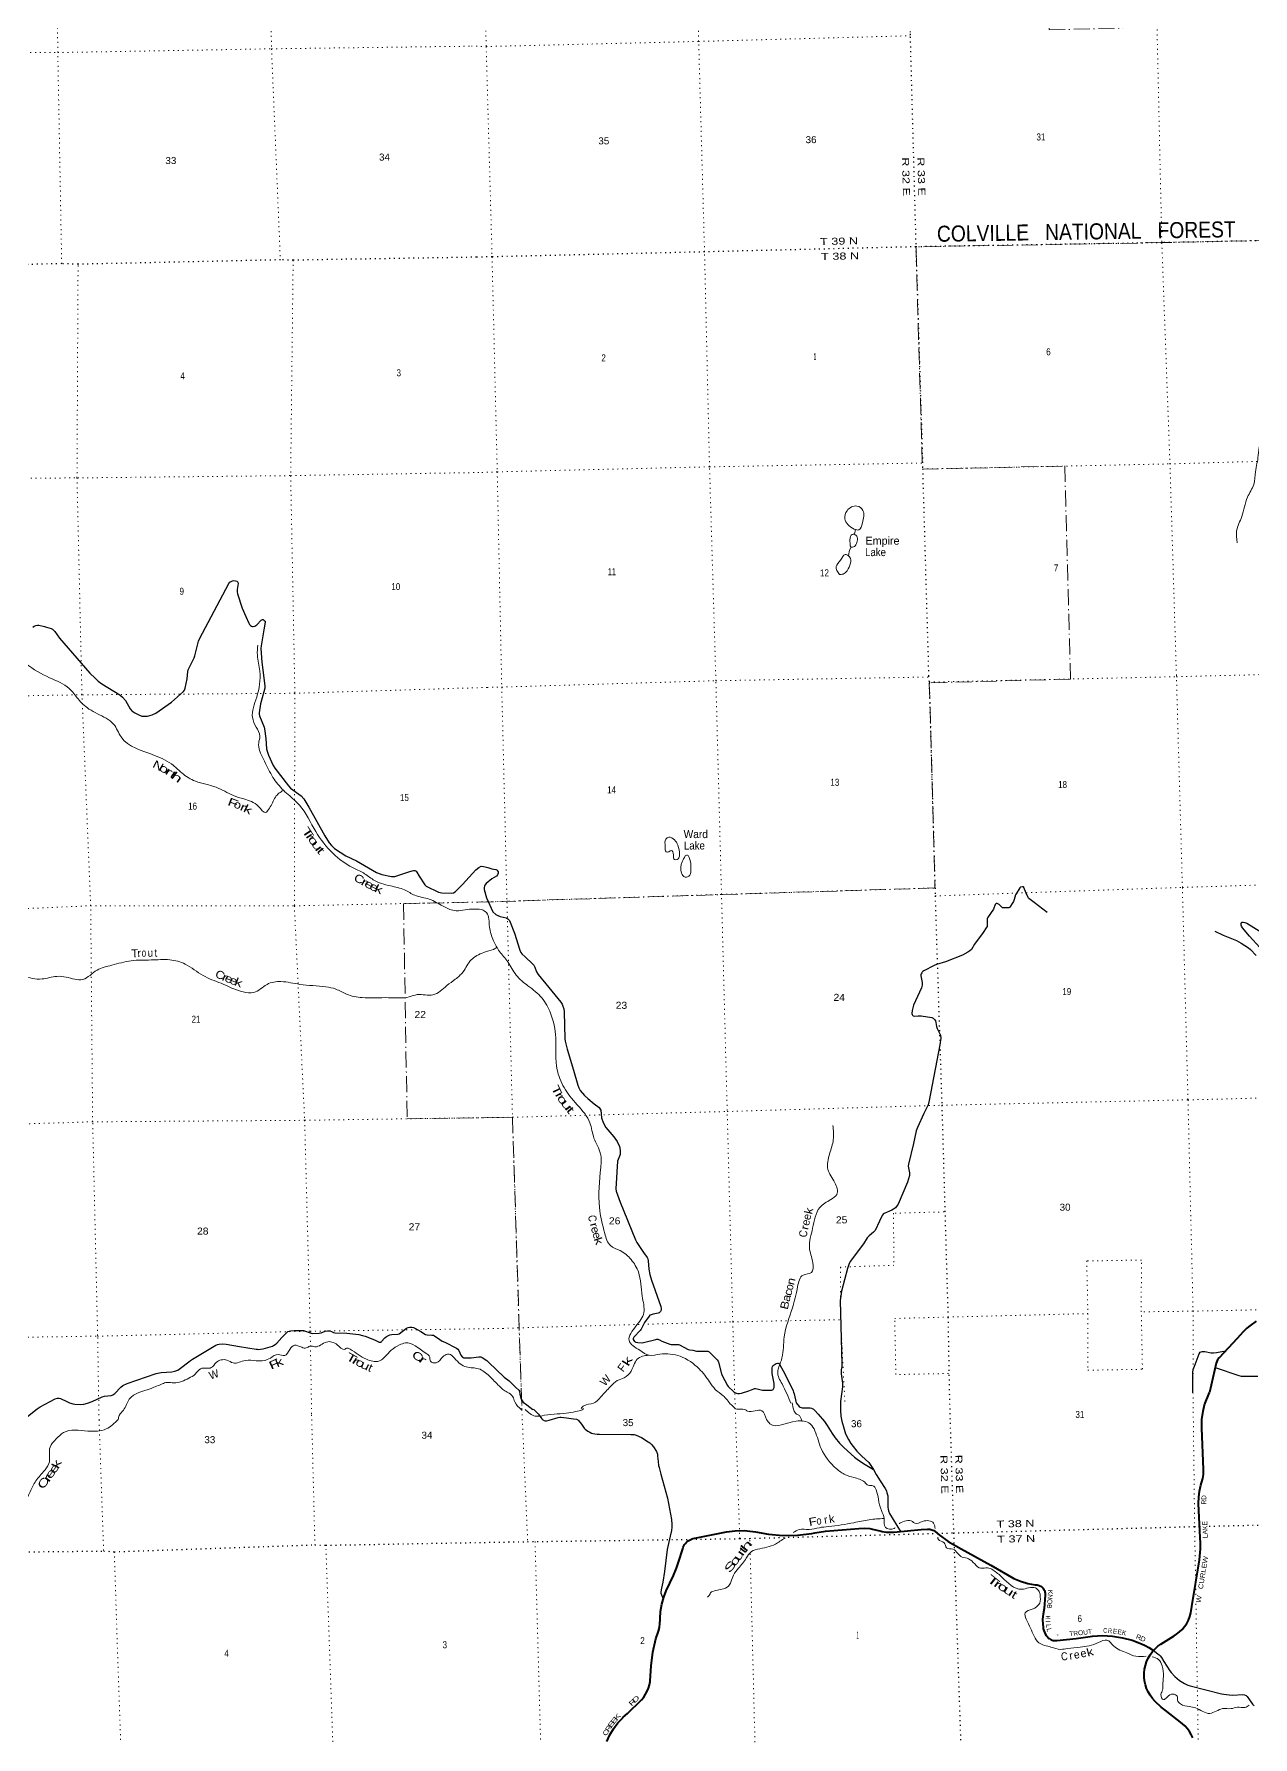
# Model space of a CAD drawing. Header units: feet. Extents: x 485078 to 733631, y 372822 to 564222.
# Drawn here: x 536218 to 566672, y 458097 to 500649 of the extents above; entities that cross this region are included whole.
import ezdxf
from ezdxf.enums import TextEntityAlignment as Align

# ---------------------------------------------------------------- set-up
doc = ezdxf.new("R2010")
doc.units = ezdxf.units.FT
doc.header["$LTSCALE"] = 80
doc.linetypes.add('DOT_DASHED', pattern=[7.7, 5, -1.2, 0.3, -1.2])
doc.linetypes.add('DOTTED', pattern=[1.5, 0.3, -1.2])
for name, color, linetype, lineweight in [('26', 7, 'Continuous', 40), ('27', 7, 'Continuous', 25), ('29', 7, 'Continuous', 25), ('39', 7, 'Continuous', 13), ('41', 7, 'Continuous', 13), ('44', 7, 'DOT_DASHED', 13), ('6', 7, 'DOTTED', 25), ('7', 7, 'DOTTED', 13)]:
    doc.layers.add(name, color=color, linetype=linetype, lineweight=lineweight)

msp = doc.modelspace()

# ---------------------------------------------------------------- linework, layer by layer
at = {"layer": '26'}
for points in [[(566752.42, 468485.63), (566592.51, 468371.83), (566516.56, 468308.5), (566426.09, 468219.4), (566278.07, 468056.46), (565825.79, 467571.4), (565789.99, 467518.12), (565753.61, 467435.37), (565585.43, 466702.63)], [(564187.19, 460255.48), (564227.4, 460300.01), (564299.79, 460365.01), (564372.98, 460418.43), (564707.41, 460625.51), (564763.02, 460661.66), (564836.82, 460719.61), (564904.16, 460784.96), (564964.3, 460856.99), (565016.58, 460934.91), (565060.43, 461017.88), (565095.37, 461104.97), (565121.01, 461195.23), (565148.83, 461353.97), (565337.59, 462521.33), (565358.81, 462799.41), (565358.71, 462930.27), (565343.87, 463236.95), (565314.97, 463929.24), (565317.81, 464085.02), (565336.91, 464239.65), (565372.07, 464391.43), (565389.14, 464446.72), (565416.64, 464551.2), (565433.08, 464657.97), (565438.27, 464760.34), (565438.45, 464777.74), (565392.29, 465815.42), (565397.86, 466028.58), (565425.68, 466239.99), (565461.64, 466398.48), (565585.43, 466702.63)], [(550527.85, 457983.57), (550604.47, 458147.21), (550697.77, 458301.94), (550806.73, 458446.08), (550930.16, 458578.04), (550941, 458588.38), (551042.75, 458681.37), (551394.58, 459025.29), (551449.9, 459091), (551498.04, 459162.12), (551538.49, 459237.89), (551570.8, 459317.48), (551594.61, 459400), (551609.66, 459484.56), (551611.5, 459500.63), (551634.31, 459872.37), (551677.56, 460214.52), (551756.35, 460550.27), (551816.67, 460736.92), (551840.97, 460831.5), (551855.24, 460928.1), (551859.34, 461025.67), (551858.65, 461053.16), (551870.22, 461235.51), (551900.8, 461415.66), (551950.03, 461591.62), (552011.26, 461747.96), (552193.81, 462134.32), (552272.85, 462311.85), (552323.22, 462461.9), (552425.43, 462800.57), (552436.93, 462835.97), (552452.07, 462869.97), (552470.68, 462902.2), (552492.55, 462932.32), (552517.46, 462959.98), (552545.12, 462984.88), (552575.23, 463006.76), (552607.46, 463025.37), (552641.46, 463040.51), (552676.86, 463052.01), (552687.21, 463054.62), (553521.35, 463221.17), (553739.11, 463248.53), (553958.54, 463252.97), (554177.23, 463234.46), (554241.56, 463224.58), (554571.64, 463167.01), (554930.42, 463134.61), (555290.62, 463139.89), (555648.3, 463182.8), (555727.55, 463197.5), (555993.29, 463236.62), (556828.58, 463309.05), (556965.87, 463312.68), (557102.78, 463301.93), (557166.95, 463291.88), (557380.75, 463237.91), (557412.39, 463229.95), (557517.24, 463214.33), (557623.15, 463209.75), (557697.84, 463213.2), (558381.35, 463281.64), (558541.05, 463285.72), (558568.49, 463287.25), (558595.94, 463285.9), (558623.1, 463281.69), (558649.67, 463274.66), (558675.36, 463264.9), (558699.88, 463252.5), (558722.98, 463237.61), (558730.51, 463231.97), (558843.18, 463135.77), (559052.26, 462987.29), (559060.35, 462982.18)], [(559060.35, 462982.18), (559385.15, 462795.81), (560122.44, 462388.08), (560694.08, 462058.27), (560868.53, 461987.05), (561049.47, 461934.45), (561234.92, 461901.06), (561281.7, 461895.76), (561304.93, 461891.68), (561327.6, 461885.19), (561349.48, 461876.37), (561370.31, 461865.31), (561389.87, 461852.13), (561407.94, 461836.98), (561424.34, 461820.03), (561438.87, 461801.45), (561451.38, 461781.46), (561461.73, 461760.27), (561469.81, 461738.11), (561475.53, 461715.23), (561478.83, 461691.87), (561479.66, 461668.3), (561478.03, 461644.78), (561476.92, 461636.84), (561456.22, 461308.26), (561429.08, 461166.17), (561418.33, 461036.16), (561421.22, 460905.75), (561427, 460847.06), (561433.89, 460801.49), (561445.5, 460756.89), (561461.72, 460713.75), (561482.35, 460672.54), (561507.18, 460633.72), (561535.93, 460597.7), (561568.29, 460564.88), (561579.95, 460554.6), (561603.85, 460539.35), (561629.22, 460526.68), (561655.78, 460516.73), (561683.23, 460509.62), (561711.28, 460505.41), (561739.61, 460504.16), (561767.91, 460505.87), (561775.71, 460506.87), (562255.42, 460557.9), (562666.01, 460616.32), (562915.89, 460629.27), (563165.76, 460616.03), (563412.87, 460576.74), (563654.52, 460511.84), (563888.07, 460422.03), (563975.93, 460380.69), (564069.31, 460331.07), (564161.61, 460271.88), (564187.19, 460255.48)], [(565170.8, 458075.33), (565132.62, 458157.17), (565086.1, 458234.58), (565031.73, 458306.7), (564970.13, 458372.74), (564901.96, 458431.98), (564477.81, 458763.61), (564377.87, 458841.75), (564225.58, 458985.5), (564160.58, 459057.89), (564103.5, 459136.68), (564054.97, 459221.01), (564015.52, 459309.94), (563985.58, 459402.51), (563965.49, 459497.71), (563955.45, 459594.48), (563955.59, 459691.77), (563965.89, 459788.52), (563986.25, 459883.66), (564016.44, 459976.15), (564056.14, 460064.97), (564104.9, 460149.16), (564162.2, 460227.79), (564187.19, 460255.48)]]:
    msp.add_lwpolyline(points, dxfattribs=at)
at = {"layer": '29'}
for p, q in [((561529.44, 478694.98), (561206.85, 478943.92)), ((550344.89, 465659.46), (551131.46, 465657.88))]:
    msp.add_line(p, q, dxfattribs=at)
for points in [[(536186.4, 485824.35), (536220.87, 485852.37), (536263.95, 485871.77), (536303.06, 485875.64), (536339.34, 485873.92), (536474.94, 485843.91), (536531.04, 485826.5), (536643.04, 485792.02), (536675.35, 485776.93), (536696.39, 485761.08), (536733.51, 485723.05), (536854.5, 485553.63), (537610.73, 484682.74), (537743.71, 484552.68), (537823.41, 484481.55), (537913.35, 484410.58), (538364.98, 484136.31), (538431.9, 484077.42), (538503.29, 483996.87), (538619.3, 483790.76), (538660.63, 483739), (538733.46, 483687.3), (538849.77, 483626.95), (538914.39, 483607.55), (538969.98, 483602.06), (539052.24, 483605.39), (539172.86, 483637.72), (539263.93, 483680.39), (539651.62, 483956.72), (539951.09, 484218.61), (539977.37, 484257.39), (539993.52, 484301.58), (540043.9, 484535.51), (540057.06, 484720.79), (540070.45, 484763.97), (540218.61, 485059.19), (540239, 485111.09), (540326.64, 485474.21), (540352.16, 485537.68), (541086.02, 486917.34), (541111.43, 486950.53), (541139.43, 486972.09), (541173.89, 486987.17), (541212.97, 486993.26), (541247.13, 486989.33), (541283.74, 486976.4), (541309.59, 486950.53), (541317.5, 486917.42), (541294.51, 486769.48), (541294.42, 486711.21), (541303.13, 486657.4), (541417.33, 486299.25), (541506.77, 486097.35)], [(541506.77, 486097.35), (541581.49, 485928.69), (541600.91, 485896.01), (541625.14, 485869.61), (541650.99, 485850.21), (541673.07, 485846.44), (541692.2, 485846.96), (541722.61, 485849.67), (541739.3, 485854.52), (541760.3, 485866.91), (541785.85, 485885.72), (541894.92, 486001.62), (541910, 486013.48), (541925.48, 486018.42), (541939.08, 486018.87), (541950.93, 486014.56), (541960.89, 486006.75), (541968.97, 485998.66), (541989.16, 485975.22), (541993.47, 485963.37), (541994.28, 485951.78), (541960.07, 485759.32), (541889.54, 485364.71), (541884.98, 485295.76), (541909.49, 484955.76), (541985.67, 484362.19), (541984.07, 484300.65), (541888.75, 483967.75), (541878.98, 483910.86), (541841.36, 483685.4), (541841.36, 483657.38), (541848.13, 483611.74), (541965.21, 483333), (541974.98, 483284.53), (542004.95, 483049.5), (542026.6, 482786.61), (542038.97, 482731.93), (542078.3, 482633.58), (542194.61, 482374.93), (542236.76, 482303.81), (542572.62, 481863.03), (542625.42, 481808.17), (542889.25, 481610.85), (542957.11, 481538.64), (543086.2, 481326.54), (543480.15, 480617.39), (543590.37, 480439.4), (543646.38, 480374.74), (543723.47, 480301.34), (544003.84, 480115.26), (544270.74, 479985.26), (544773.1, 479694.2), (544906.44, 479644.07), (545147.68, 479600.96), (545229.53, 479600.96), (545282.4, 479610.93), (545581.79, 479713.59), (545668.94, 479743.22), (545702.33, 479748.6), (545734.02, 479743.82), (545762.64, 479727.05), (545780.94, 479704.42), (545844.17, 479603.63), (545978.03, 479388.66), (546017.41, 479354.25), (546326.97, 479207.61), (546361.44, 479196.83), (546406, 479187.16), (546654.37, 479183.9), (546699.73, 479192.92), (546736.23, 479214.07), (546920.14, 479396.28), (547259.32, 479762.03), (547327.48, 479822.96), (547389.95, 479853.14), (547445.92, 479849.95), (547486.85, 479841.33), (547557.96, 479820.81), (547653.27, 479793.27)], [(547653.27, 479793.27), (547758.25, 479772.36), (547777.63, 479763.73), (547790.56, 479750.8), (547812.1, 479716.32), (547809.94, 479677.52), (547797.02, 479638.72), (547769.02, 479604.24), (547659.64, 479536.25)], [(547659.64, 479536.25), (547513.25, 479424.08), (547481.49, 479384.35), (547468.57, 479352.02), (547464.26, 479321.84), (547466.7, 479271.67), (547522.22, 479061.5), (547680, 478713.87)], [(561206.85, 478943.92), (561072.26, 479047.78), (561062.16, 479058.37), (561052.47, 479074), (561002.19, 479180.7), (560949.62, 479320.24), (560944.23, 479332.1), (560939.66, 479337.22), (560935.1, 479340.05), (560926.19, 479340.99), (560916.23, 479340.72), (560874.75, 479331.65), (560864.54, 479327.79), (560851.61, 479313.78), (560753.61, 479162.9), (560741.01, 479136.22), (560706.22, 479021.72), (560686.76, 478976.24), (560673.91, 478950.6), (560599.6, 478834.21), (560592.06, 478825.58), (560575.87, 478816.09), (560546.29, 478811.04), (560484.38, 478812.32)], [(547680, 478713.87), (547755.01, 478646.17), (547802.4, 478622.46), (547865.94, 478597.68), (548012.41, 478567.51), (548030.72, 478559.96), (548054.41, 478542.72), (548093.55, 478500.65), (548221.67, 478181.72), (548354.1, 477755.66), (548381.82, 477695.65), (548407.66, 477665.48), (548494.63, 477580.93), (548666.66, 477427.65), (548705.99, 477382.04), (548733.17, 477333.05), (548774.91, 477218.24), (548811.26, 477151.86), (549079.31, 476824.15), (549381.22, 476459.29), (549410.34, 476409.97), (549431.88, 476353.93), (549451.26, 476291.42), (549459.8, 476215.36), (549482.49, 475538.12), (549485.34, 475479.53), (549535.63, 475285.12), (549698.46, 474757), (549800.5, 474382.4), (549827.13, 474313.87), (549865.9, 474253.52), (549970.54, 474127.84), (550051.14, 474046.6), (550213.6, 473918.59), (550339.77, 473822.44), (550365.61, 473787.95), (550375.78, 473758.86), (550397.55, 473569.42), (550438.85, 473447.4), (550506.51, 473324.65), (550707.89, 473095.58), (550783.48, 472973.22), (550843.79, 472852.52), (550861.14, 472755.35), (550863.18, 472686.55), (550859.95, 472648.83), (550808.25, 472528.13), (550797.22, 472483.66), (550756.56, 471795.3), (550764.59, 471735.46), (550864.51, 471464.02), (551246.58, 470520.39), (551275.22, 470455.6), (551443.08, 470204.99), (551535.21, 470076.38), (551551.38, 470040.81), (551562.77, 469995.04), (551579.38, 469783.14), (551607.38, 469650.69), (551647.07, 469508.43), (551881.83, 468851.51), (551889.55, 468803.62), (551887.4, 468764.82), (551872.32, 468728.18), (551839.45, 468698.06), (551812.01, 468685.07), (551689.27, 468659.88), (551635.38, 468646.28), (551607.38, 468633.34), (551583.93, 468613.31), (551471.11, 468451.07), (551387.68, 468288.48), (551359.75, 468252.45), (551202.65, 468084.45), (551191.13, 468065.94), (551188.44, 468043.85), (551190.06, 468028.22), (551201.36, 468007.21), (551222.37, 467981.88), (551237.44, 467972.18), (551256, 467965.05), (551304.22, 467954.94), (551409.76, 467947.39), (551448.68, 467952.24), (551751.16, 468031.45), (551782.4, 468035.76), (551801.39, 468034.67), (551822.24, 468030.38), (551844.86, 468021.75), (551906.34, 467990.14), (552101.72, 467909.14), (552134.43, 467901.77), (552159.88, 467899.44), (552290.2, 467904.83), (552322.58, 467900.93), (552347.28, 467892.97), (552560.13, 467778.52), (552603.05, 467766.34), (552677.28, 467757.61)], [(560484.38, 478812.32), (560441.82, 478813.2), (560415.99, 478818.02), (560395.51, 478828.28), (560327.83, 478897.62), (560298.04, 478917.2), (560278.12, 478922.04), (560256.17, 478919.14), (560245.81, 478912.34), (560235.57, 478899.95), (560188.82, 478782.95), (560042.8, 478562.64), (560034.18, 478541.08), (560027.63, 478515.6), (560027.74, 478361.77), (560027.72, 478347.1), (560010.49, 478314.77), (559929.14, 478198.05), (559718.35, 477906.53), (559638.64, 477775.93), (559602.32, 477740.36), (559548.47, 477703.72), (559413.67, 477635.68), (558987.55, 477467.42), (558763.86, 477396.05), (558704.66, 477374.49), (558448.34, 477236.54), (558425.18, 477220.91), (558407.47, 477204.17), (558396.1, 477186.43), (558381.57, 477163.26), (558376.72, 477143.32), (558376.55, 477117.96), (558405.43, 476953.08), (558405.26, 476880.9), (558391.26, 476817.32), (558342.39, 476709.77), (558193.65, 476384.2), (558158.64, 476248.3), (558151.36, 476178.13), (558156.49, 476149.15), (558165.1, 476134.06), (558184.49, 476114.67), (558210.84, 476107.55), (558309.42, 476118.98), (558382.35, 476118.21), (558649.04, 476075.87), (558686.36, 476054.31), (558716.51, 476021.98), (558738.05, 475991.81), (558751.19, 475950.26), (558763.9, 475847.4), (558781.6, 475797.59), (558869.13, 475632.95), (558873.75, 475560.73), (558850.52, 475391.35), (558582.7, 474002.52), (558553.88, 473895.7), (558452.22, 473675.64), (558290.16, 473329.32), (558254.48, 473242.63), (558195.17, 472924.85), (558064.93, 472410.65), (558060.22, 472356.91), (558090.78, 472195.11), (558089.68, 472127.29), (558043.91, 471957.51), (557807.53, 471409.48), (557786.16, 471374.71), (557741.83, 471322.19), (557695.52, 471288.78), (557647.07, 471262.06), (557454.25, 471177.71), (557434.89, 471159.46), (557410.13, 471128.21), (557340.46, 470989.11), (557231.34, 470755.32), (557193.98, 470708.17), (557080.25, 470618.76), (557037.49, 470565.65), (556940.61, 470419.05), (556612.38, 469979.28), (556572.23, 469901.79), (556540.77, 469798.39), (556389.33, 469237.91), (556362.49, 469000.04), (556402.08, 467410.18), (556396.8, 467341.49), (556383.77, 467266.84), (556385.36, 467173.04), (556413.21, 466933.23), (556418.23, 466844.39), (556367.27, 466475.73)], [(566848.03, 477825.25), (566588.07, 478102.66), (566409.48, 478318.44), (566385.59, 478353.41), (566376.98, 478383.59), (566374.82, 478424.54), (566385.59, 478446.1), (566403.79, 478459.92), (566428.67, 478459.03), (566467.44, 478448.25), (566516.34, 478427.82), (566866.6, 478218.66)], [(565723.12, 478233.26), (565931.66, 478127.95), (566258.56, 477996.84), (566375.9, 477934.19), (566558.98, 477815.64), (566613.43, 477773.69), (566750.97, 477623.13)], [(535888.95, 465971.12), (536292.24, 466293.58), (536367.06, 466345.41), (536747.01, 466543.46), (536804.31, 466560.95), (536847.39, 466563.1), (536875.5, 466556.94), (537040.48, 466478.67), (537105.86, 466444.56), (537138.17, 466433.78), (537184.74, 466424.04), (537239.41, 466414.38), (537370.8, 466407.92), (537460.72, 466415.22), (537553.89, 466435.94), (537668.53, 466477.15), (537923.26, 466594.76), (537974.99, 466609.45), (538141.83, 466628.76), (538171, 466637.47), (538190.38, 466646.09), (538239.15, 466681.73), (538384.21, 466838.76), (538435.93, 466878.87), (538541.03, 466927.56), (539267.51, 467178.59), (539392.29, 467206.49), (539663.68, 467219.42), (539739.17, 467233.4), (539811.23, 467265.77), (539878.09, 467313.67), (540081.59, 467468.22), (540130.02, 467507.17), (540176.33, 467538.42), (540762.21, 467887.6), (540798.82, 467902.68), (540845.52, 467913.73), (540923.75, 467919.93), (541020.63, 467914.34), (541354.18, 467856.65), (541768.11, 467790.6), (541801.49, 467783.06), (541831.64, 467780.9), (541874.72, 467783.06), (541941.5, 467798.15), (542174.12, 467862.81), (542204.28, 467877.9), (542242.78, 467900.33), (542286.13, 467933.94), (542409.43, 468080.1), (542562.79, 468227.27), (542589.84, 468240), (542626.45, 468248.62), (542719.09, 468255.59), (542910.78, 468255.09), (542952.68, 468251.7), (543144.48, 468185.04), (543181.88, 468181.17), (543342.7, 468189.46), (543387.88, 468197.97), (543493.42, 468234.61), (543552.72, 468243.4), (543605.43, 468241.08), (543650.66, 468230.3), (543698.05, 468206.59), (543732.99, 468197.78), (544033.26, 468183.55), (544334.54, 468149.48), (544427.06, 468131.49), (544489.63, 468112.84), (544721.72, 468018.36), (544823.49, 467968.43), (544840.72, 467959.81), (544866.14, 467957.68), (544888.11, 467964.12), (544903.18, 467974.89), (544986.1, 468071.71), (545023.81, 468106.37), (545053.96, 468121.46), (545105.66, 468143.01), (545159.21, 468152.89), (545308.13, 468160.26), (545343.92, 468171.89), (545525.7, 468309.73), (545562.3, 468328.37), (545607.53, 468337), (545652.76, 468337), (545696.33, 468328.36), (545730.3, 468313.29), (545883.93, 468230.53), (546000.63, 468154.87), (546039.1, 468141.92), (546157.86, 468139.78), (546198.31, 468134.04), (546226.79, 468120.38), (546357.96, 468027.4), (546418.49, 467988.9), (546480.44, 467958.08), (546486.52, 467954.86)], [(546480.44, 467958.08), (546772.82, 467811.09), (546806.77, 467785.32), (546833.13, 467752.89), (546884.84, 467640.24), (546912.83, 467597.71), (546930.06, 467582.62), (546959, 467571.66), (546994.68, 467567.53), (547138.12, 467572.37), (547328.54, 467597.71), (547377.15, 467592.8), (547410.39, 467578.31), (547528.86, 467502.87), (547575.61, 467463.01), (547968.03, 467083.19)], [(552677.28, 467757.61), (552768.91, 467739.4), (552802.59, 467735.24), (553033.85, 467736.17), (553053.77, 467733.48), (553067.82, 467729.27), (553081.77, 467721.62), (553095.77, 467710.85), (553285.86, 467516.32), (553308.3, 467483.5), (553319.24, 467458.13), (553395.17, 467172), (553411.47, 467131.21), (553543.25, 466881.56), (553564.14, 466855.73), (553703.72, 466716.67), (553723.1, 466701.59), (553744.66, 466692.66), (553797.41, 466681.11), (553846.95, 466677.88), (553890.64, 466684.12), (554080.32, 466746.09), (554198.05, 466794.27), (554222.28, 466801.27), (554241.89, 466802.93), (554282.59, 466798.04), (554419.37, 466760.32), (554450.01, 466758.32), (554625.07, 466759.24), (554650.92, 466762.47), (554668.13, 466766.74), (554681.07, 466776.48), (554691.84, 466791.57), (554705.84, 466830.37), (554713.38, 466864.85), (554713.35, 466900.06), (554711.23, 466929.51), (554663.6, 467181.53), (554657.92, 467245.82), (554656.84, 467323.41), (554665.45, 467355.74), (554675.15, 467370.83), (554683.99, 467378.67), (554762.99, 467426.25), (554790.38, 467434.41), (554808.69, 467433.33), (554829.15, 467425.79), (554840.31, 467415.06), (554986.43, 467151.47), (555182.68, 466748.12), (555196.94, 466710.75), (555205.56, 466674.11), (555258.89, 466447.15)], [(565174.23, 466699.3), (565169.77, 467200.03), (565182.29, 467276), (565195.62, 467316.42), (565231.95, 467399.37), (565331.32, 467667.75), (565357.1, 467707.83), (565376.55, 467723.79), (565402.4, 467728.1), (565473.68, 467726.5), (565628.56, 467697.92), (565689.31, 467696.35), (565764.26, 467702.23), (565988.96, 467746.4)], [(565729.41, 467329.93), (566316.75, 467127.82), (566376.41, 467115.08), (566443.83, 467110.58), (566797.08, 467112.73)], [(547968.03, 467083.19), (548086.74, 466992.06), (548172.89, 466910.15), (548215.97, 466867.05), (548256.9, 466832.56), (548332.29, 466761.43), (548345.21, 466739.88), (548358.56, 466662.04), (548390.44, 466539.43), (548413.7, 466498.18), (548439.99, 466466.15), (548529.09, 466395.35), (548677.83, 466276.93)], [(555258.89, 466447.15), (555333.08, 466356.25), (555362.28, 466334.63), (555408.74, 466323.81), (555466.03, 466321.65), (555608.7, 466317.33), (555646.52, 466310.84), (555689.75, 466291.37), (555729.75, 466256.77), (555807.57, 466165.94), (555967.52, 465975.62), (556035.61, 465880.46), (556162.07, 465677.17), (556237.71, 465571.2), (556345.79, 465437.11), (556453.87, 465328.98), (556715.44, 465088.92), (556813.77, 465015.39), (556983.48, 464902.93), (557195.32, 464777.49)], [(556367.27, 466475.73), (556366.32, 466254.61), (556376.04, 466109.71), (556396.58, 465986.44), (556456.02, 465785.31), (556496.02, 465675.01), (556566.26, 465525.79), (556621.39, 465430.62), (556681.91, 465350.61), (556777.02, 465235.98), (556898.07, 465112.72), (557075.33, 464952.68), (557112.07, 464905.09), (557195.32, 464777.49)], [(548696.63, 466285.38), (548806.14, 466183.22), (548823.97, 466161.6), (548877.48, 466075.09), (548905.03, 466042.65), (548931.51, 466023.18), (548962.32, 466005.88), (548989.88, 465999.39), (549021.76, 465999.4), (549091.47, 466014.53), (549316.28, 466075.09), (549353.56, 466083.74), (549375.18, 466085.9), (549391.93, 466085.9), (549517.3, 466068.6), (549692.39, 466042.65), (549774.53, 466034), (549789.66, 466029.68), (549802.63, 466019.94), (549819.93, 466001.56), (549895.58, 465915.05), (549966.37, 465814.49), (549984.21, 465791.78), (550020.41, 465760.42), (550057.7, 465735.55), (550101.47, 465710.68), (550144.16, 465690.13), (550179.29, 465679.32), (550228.47, 465670.67), (550290.07, 465663.11), (550344.89, 465659.46)], [(551131.46, 465657.88), (551213.06, 465651.2), (551264.94, 465638.23), (551396.8, 465577.67), (551563.24, 465473.86), (551604.31, 465443.59), (551645.38, 465404.66), (551692.94, 465348.43), (551766.43, 465229.48), (551792.37, 465164.6), (551796.69, 465114.86), (551807.5, 464978.61), (551822.63, 464883.45), (551833.44, 464833.71), (551874.39, 464667.18)], [(551874.39, 464667.18), (552045.8, 464066.45), (552142.05, 463527.44)], [(557195.32, 464777.49), (557256.93, 464658.54), (557356.36, 464498.5), (557481.74, 464308.19), (557513.07, 464247.63), (557528.2, 464195.72), (557547.66, 464122.19), (557550.91, 464078.94), (557550.91, 463836.72), (557557.39, 463784.81), (557566.04, 463745.88), (557594.14, 463676.68), (557866.43, 463230.08)], [(552142.05, 463527.44), (552152.29, 463408.51), (552153.37, 463334.97), (552143.64, 463254.95), (552114.46, 463110.05), (552049.61, 462854.86), (552034.49, 462781.33), (551967.47, 462232), (551928.57, 461963.83), (551898.3, 461812.44), (551879.94, 461723.78), (551881.01, 461691.33), (551892.91, 461650.25), (551938.07, 461548.89)], [(564187.19, 460255.48), (564327.34, 460149.4), (564352.2, 460125.61), (564388.95, 460078.03), (564444.07, 459985.04), (564594.3, 459744.98), (564625.64, 459708.22), (564724, 459604.41), (564837.48, 459509.25), (564961.77, 459431.39), (565041.75, 459392.46), (565101.19, 459370.84), (565888.01, 459174.03), (565948.54, 459163.22), (566076.07, 459145.92), (566164.7, 459141.6), (566415.44, 459158.9), (566463, 459150.24), (566501.91, 459132.95), (566528.92, 459106.99), (566588.37, 459020.49), (566661.86, 458912.35), (566701.85, 458871.26)]]:
    msp.add_lwpolyline(points, dxfattribs=at)
at = {"layer": '39'}
msp.add_line((556739.52, 488265.87), (556715.08, 488151.75), dxfattribs=at)
msp.add_lwpolyline([(556631.57, 487823.67), (556590.75, 487752.9), (556568.43, 487617.86)], dxfattribs=at)
for points in [[(538053.38, 508204.52), (537802.24, 508035.46), (537480.63, 507658.57), (537188.79, 507308.59), (536885.83, 506812.7), (536663.72, 506413.58), (536298.38, 506098.51), (536080.61, 505782.43), (536011.24, 505327.77), (535926.37, 504646.16), (535824.13, 504411.37), (535827.07, 504172.67), (535793.61, 503838.13), (535927.4, 503527.26), (535890.31, 503172.4), (535687.52, 502816.16), (535515.45, 502537.44), (535438.81, 502335.55), (535368.98, 502194.5), (535449.27, 501734.82), (535259.19, 501253.4), (535056.31, 500804.08), (535035.69, 500629.64), (534967.79, 500492.68), (534901.03, 500106.87), (534786.92, 499762.57), (534677.74, 499473), (534624.11, 499136.02), (534526.63, 498866.93), (534497.84, 498696.37), (534395.09, 498485.85), (534301.1, 498243.13), (534255.51, 497908.34), (533989.97, 497556.88), (533896.95, 497267.65), (533799.17, 497012.71), (533564.52, 496439.32), (533386.39, 496063.35), (533161.42, 495607.51), (533135.48, 495299.42), (533140.78, 495044.58), (533207.69, 494645.33), (533203.3, 494078.69), (533105.72, 493328.04), (532927.64, 493047.17), (532707.09, 492864.58), (532744.71, 492610.4), (532902.83, 492490.23), (533075.3, 492263.11), (533142.72, 491936.71), (533165.78, 491702.47), (533348.1, 491390.57), (533367.03, 491160.3), (533243.62, 490971.61), (533155.44, 490644.03), (533122.1, 490206.29), (533000.32, 489744.48), (533012.39, 489358.27), (533048.45, 489081.8), (533081.36, 488859.91)], [(577684.11, 495457.29), (577525, 495456.75), (577345.36, 495254.48), (577021.92, 494786.02), (576771.36, 494497.2), (576495.85, 494327.14), (576070.75, 494238.65), (575682.16, 494146.95), (575118.33, 494016.89), (574680, 493976.65), (574323.91, 494059.62), (574060.84, 493966.7), (573635.79, 493696.18), (573295.7, 493607.59), (572983.01, 493471.08), (572808.51, 493220.38), (572657.57, 493091.57), (572296.71, 493026.78), (571976.2, 492877.96), (571828.92, 492856.43), (571613.47, 492896.05), (571270.59, 492841.78), (570936.33, 492674.45), (570656.44, 492609.47), (570322.04, 492448.19), (569806.42, 492064.38), (569462.84, 491951.44), (569016.3, 491826.07), (568599.78, 491626.53), (568261.76, 491355.96), (567850.99, 490990.7), (567636.61, 490892.81), (567228.19, 490782.45), (566997.52, 490599.25), (566846.33, 490391.56), (566803.83, 490121.59), (566740.19, 489711.6), (566690.64, 489394.95), (566535.93, 489073.91), (566392.96, 488591.33), (566265.33, 488236.52), (566276.06, 487939.44)], [(556712.63, 488273.44), (556547.91, 488397.14), (556477.97, 488537.14), (556530.16, 488736.53), (556776.45, 488855.36), (556928.71, 488745.54), (556913.46, 488433.71), (556824.31, 488257.76), (556712.63, 488273.44)], [(556612.39, 487864.53), (556603.23, 488008.03), (556656.78, 488146.77), (556754.43, 488124.71), (556747.66, 487885.89), (556668.06, 487825.44), (556619.23, 487836.47), (556612.39, 487864.53)], [(556341.4, 487140.49), (556255.88, 487342.84), (556369.71, 487501.15), (556483.82, 487647.33), (556594.57, 487583.09), (556616.28, 487427.85), (556531.45, 487239.85), (556430.14, 487154.64), (556341.4, 487140.49)], [(542449.64, 481752.27), (542246.64, 481584.15), (542174.84, 481441.03), (542098.82, 481305.93), (542006.06, 481198.8), (541829.16, 481346.92), (541457.41, 481535.54), (541198.94, 481621.28), (540766.16, 481828.88), (540249.7, 481978.1), (539909.89, 482185.59), (539701.89, 482371.51), (539225.72, 482624.76), (538391.54, 483085.12), (538205.06, 483403.01), (538016.05, 483550.87), (537590.84, 483782.91), (537316.77, 484036.27), (537099.22, 484292.81), (536606.5, 484563.93), (536019.17, 484914.03), (535585.13, 485182.31), (535510.04, 485196.95), (534948.43, 485476.77), (534577.84, 485608.76), (534143.59, 485984.27), (533949.57, 486081.45), (533762.02, 486158.53)], [(541810.11, 485378.42), (541797.02, 485129.98), (541857.87, 484730.6), (541780.5, 484077.48), (541675.85, 483569.49), (541765.66, 483332.57), (541859.39, 483101.81), (541830.43, 482939.35), (541948.05, 482531.02), (542160.75, 482118.58), (542410.07, 481791.87), (542568.74, 481645.4), (542851.15, 481380.08), (543256.98, 480718.68), (543688.67, 480175.18), (544172.96, 479822.95), (544446.62, 479686.94), (544694.72, 479516.01), (545120.31, 479362.9), (545476.08, 479262.97), (545731.51, 479128.61), (546093.29, 479030.84), (546436.48, 478855.79), (546713.58, 478748.18), (547151.42, 478783.49), (547403.41, 478774.05)], [(552347.43, 480141.11), (552303.53, 480382.83), (552217.58, 480514.37), (552074.46, 480577.88), (552002.67, 480529.74), (551986.67, 480341.28), (552013.77, 480216.49), (552080.58, 480215.98), (552138.52, 480249.65), (552195.69, 480137.68), (552218.61, 480018.87), (552289.46, 480018.44), (552347.43, 480141.11)], [(552487.75, 480111.92), (552408.17, 479960.45), (552394.12, 479685.06), (552485.46, 479583.98), (552599.78, 479631.06), (552630.8, 479781.43), (552589.9, 480069.73), (552548.03, 480131.48), (552487.75, 480111.92)], [(531862.59, 479527.29), (532041.58, 479375.17), (532298.86, 479151.82), (532755.47, 478770.69), (532992.72, 478830.21), (533107.41, 478757.7), (533220.91, 478644.7), (533454.88, 478667.72), (533701.52, 478567.58), (534004.25, 478393.72), (534166.41, 478176.51), (534654.75, 477921.49), (535187.66, 477564.2), (535505.68, 477530.27), (535708.11, 477319.95), (535950.62, 477126.65), (536417.33, 477037.1), (536785.86, 477101.34), (537016.62, 477083.82), (537438.18, 477027.75), (537791.13, 477257.58), (538158.44, 477380.46), (538643.17, 477493.62), (539142, 477511.98), (539612.84, 477515.59), (539997.05, 477408.16), (540439.52, 477123.87), (540892.25, 476928.82), (541446.51, 476711.57), (541707.54, 476696.71), (542038.77, 476901.81), (542386.97, 476971.7), (542857.3, 476902.46), (543511.39, 476841.05), (543757.14, 476783.38), (544024.56, 476655.33), (544412.36, 476570.23), (545071.25, 476569.62), (545592.26, 476590.45), (545789.19, 476645.09), (546185.45, 476639.07), (546532.3, 476870.8), (546743.25, 477028.92), (546933.49, 477210.89), (547139.44, 477512.56), (547454.89, 477699.13), (547701.3, 477776.71)], [(547698.39, 477992.54), (547597.25, 478337.4), (547521.12, 478693.97), (547403.41, 478774.05)], [(547698.39, 477992.54), (547847.45, 477727.6), (548053.7, 477467.3), (548263.6, 477134.28), (548559.09, 476865.89), (548903.91, 476564.23), (549123.05, 476180.84), (549254.22, 475568.95), (549288.56, 474762.71), (549354.03, 474551.82), (549600.74, 474112.43), (549977.02, 473671.93), (550107.73, 473440.26), (550207.32, 473062.27), (550371.97, 472671.59), (550377.68, 472327.88), (550343.47, 471329.98), (550477.57, 470677.69), (550620.03, 470373.48), (550861.67, 470249.5), (551135.93, 470025.12), (551316.97, 469715.72), (551411.54, 469111.08), (551453.19, 468699.42), (551252.36, 468359.13), (551084.18, 468007.45), (551350.89, 467758.63), (551588.44, 467636.58), (551855.08, 467660.81), (552364.33, 467607.59), (552836.97, 467292.64), (553095.16, 466972.84), (553239.12, 466781.93), (553434.95, 466624.55), (553621.57, 466401.8)], [(547786.35, 477837.01), (547716.61, 477785.32), (547701.3, 477776.71)], [(555125.23, 466438.88), (554905.95, 466918.71), (554797.92, 467221.67), (554829.54, 467345.77), (554905.41, 467571.99), (554960.39, 468097.08), (555164.85, 468815.67), (555296.53, 469350.58), (555433.75, 469638.86), (555640.81, 469702.2), (555675.91, 469941.66), (555590.2, 470332.1), (555670.6, 470807.2), (555849.21, 471324.97), (556124.03, 471525.35), (556272.94, 471654.11), (556225.89, 471946.32), (556054.42, 472280.22), (556094.19, 472671.47), (556187.52, 473021.46), (556175.51, 473375.14)], [(547977.56, 466742.07), (547806.68, 466899.48), (547565.18, 467141.37), (547284.84, 467307.59), (547139.05, 467320.78), (546831.22, 467447.99), (546547.8, 467664.73), (546428.02, 467593.47), (546263.28, 467448.45), (546121.07, 467483.97), (546102.68, 467590.83), (545993.38, 467695.82), (545495.11, 467942.54), (545348.64, 467890.97), (545141.14, 467761.25), (544951.23, 467563.1), (544833.51, 467489.86), (544523.37, 467534.07), (544115.88, 467788.73), (544046.64, 467813.61), (543974.55, 467781.78), (543794.37, 467893.4), (543524.08, 467964.73), (543237.5, 467847.55), (543111.87, 467863.18), (543015.82, 467816.69), (542908.37, 467832.69), (542721.38, 467883.48), (542606.26, 467781.96), (542480.12, 467627.61), (542315.85, 467654.59), (542121.66, 467565.61), (541967.32, 467503.76), (541771.48, 467493.66), (541494.33, 467506.17), (541192.52, 467441.29), (541033.39, 467512.88), (540769.87, 467452.83), (540645.2, 467324.81), (540376.93, 467299.06), (540242.33, 467162.75), (540086.77, 467062.43), (539707.22, 466945.36), (539545.31, 466956.2), (539418.75, 466919.2), (539140.16, 466806.23), (538598.06, 466536.09), (538450.16, 466261.91), (538345.73, 466132.29), (538320.1, 466029.17)], [(551580.71, 467636.65), (551291.06, 467538.84), (551205.41, 467387.23), (551133.84, 467239.99), (550963.53, 467072.31), (550791.05, 467001.67), (550620.25, 466856.23), (550381.27, 466591.94), (550196.54, 466436.07), (549955.04, 466373.98), (549888.05, 466307.13)], [(548396.2, 466271.38), (548228.31, 466470.46), (548178.91, 466596.77), (548057.05, 466705.26), (547977.56, 466742.07)], [(553638.4, 466407.69), (553777.94, 466289.45), (553972.1, 466278.23), (554043.76, 466239.63), (554405.03, 466248.85), (554521.56, 466031.47), (554605.13, 465920.4), (555255.71, 465989.56), (555612.91, 465919.84), (555728.43, 465742.87), (555884.91, 465302.13), (556262.95, 464804.37), (556493.11, 464646.5), (556696.76, 464578.92), (556972.37, 464460.62), (557061.09, 464386.07), (557174.46, 464374.81), (557255.71, 464275.81), (557314.23, 464036.74), (557387.89, 463757.63), (557459.82, 463547.2), (557487.4, 463333.62), (557708.2, 463306.91), (557730.72, 463321.8)], [(555161, 466445.81), (555198.3, 466265.05), (555269.46, 466165.79), (555345.15, 466127.29), (555372.96, 466065.33), (555408.88, 465981.06)], [(538320.1, 466029.17), (538019.4, 465792.09), (537557.87, 465741.63), (536954.52, 465703.64), (536770.74, 465543.13), (536620.4, 465341.02), (536588.82, 464925.62), (536454.52, 464727.98), (536243.1, 464465.63), (536102.84, 464186.94), (535992.1, 464016.19), (535862.82, 463935.97), (535807.34, 463661.52), (535645.64, 463275.08), (535367.98, 462994.83), (535306.48, 462950.75)], [(548486.02, 466279.37), (548739.52, 466114.38), (548975.3, 466134.54), (549575.68, 466192.32), (549834.91, 466243.41), (549940.31, 466308.76), (549936.9, 466315.33)], [(557453.23, 463557.4), (557082.76, 463523.43), (556702.88, 463451.07), (556067.19, 463351.96), (555839.64, 463325.94), (555584.28, 463281.01), (555335.94, 463278.72), (555182.18, 463202.59)], [(557829.64, 463427.08), (557848.3, 463437.84), (558164.36, 463478.25), (558221.98, 463435.25), (558418.71, 463482.72), (558694.51, 463437.2), (558733.72, 463302.93)], [(554982.08, 463061.54), (554914.1, 463027.39), (554792.97, 462945.46), (554348.32, 462798.67), (554140.09, 462726.65), (554012.87, 462565.72), (553821.37, 462310.17), (553696.31, 462143.23), (553628.07, 461965.62), (553571.98, 461867.15), (553400.34, 461785.95), (553253.71, 461753.91), (553121.88, 461695.97), (553094.84, 461646.76), (553043.69, 461592.89)], [(558795, 463086.52), (558811.83, 463027.8), (558959.23, 462948.68), (559012.83, 462824.72), (559177.32, 462788.48), (559295.16, 462680.31), (559408.5, 462590.21), (559567.04, 462549.78), (559873.48, 462313.82), (560037.23, 462323.24), (560180.27, 462265.68), (560399.84, 462088.17), (560894.87, 461787.18), (561235.34, 461820.13), (561334.55, 461729.67), (561354.9, 461643.27), (561343.78, 461442.85), (561159.79, 461290.58), (560984.36, 461199.18), (561008.61, 461038.08), (561117.27, 460812.42), (561322.23, 460451.75), (561625.89, 460342.25), (561865.62, 460285.7), (562044.84, 460306.45), (562352.97, 460340.59), (562816.65, 460453.5), (563025.08, 460517.44), (563190.3, 460372.07), (563521.93, 460194.55), (563746.12, 460113.35), (564003.7, 460117.03)], [(564153.11, 460100.36), (564313.67, 460030.8), (564402.39, 459875.38), (564437.45, 459605.39), (564416.69, 459386.54), (564418.67, 459307.75), (564415.5, 459273.3), (564371.97, 459156.96), (564437.79, 459029.26), (564527.14, 459090.17), (564674.61, 459168.73), (564776.99, 459112.72), (564789.47, 459018.02), (564858.51, 458922.75), (565086.33, 458857.81), (565234.63, 458823.19), (565595.56, 458684.83), (565915.69, 458804.18), (566125.75, 458803.48), (566284.38, 458839.87), (566472.28, 458836.58), (566581.5, 458888.55)]]:
    msp.add_spline(points, degree=3, dxfattribs=at)
at = {"layer": '44'}
for points in [[(563876.22, 512724.81), (563936.23, 511408.07), (557872.13, 511329.97), (557926.82, 508606.39), (561365.8, 508657.15), (561386.48, 508552.45), (561577.95, 500750.07), (566960.9, 500896.37), (567107.63, 495497.54), (564380.45, 495436.42), (558251.95, 495332.51), (558254.07, 495256.91), (558414.92, 489777.89), (561968.94, 489855.35), (562113.62, 484531.91), (558586.66, 484436.05), (558725.95, 479311.3), (547673.74, 478966.65)], [(547673.74, 478966.65), (545449.22, 478918.01), (545539.26, 473543.14), (547807.24, 473576.48)], [(547807.24, 473576.48), (548171.39, 473581.23), (548406.11, 466277.34)]]:
    msp.add_lwpolyline(points, dxfattribs=at)
at = {"layer": '6'}
msp.add_line((565577.24, 463363.42), (567101.29, 463399.03), dxfattribs=at)
for points in [[(557849.28, 512558.24), (557867.86, 511332.03), (557988.45, 505874.41), (558109.92, 500656.88), (558105.58, 500579.93), (558249.71, 495344.72), (558417.44, 489960.37), (558417.26, 489788.44), (558568.17, 484612.04), (558582.28, 484434.37), (558728.57, 479311.1), (558730.25, 479113.63), (558898.71, 473881.66), (559052.26, 468588), (559088.25, 466544.69)], [(577676.05, 495703.32), (575071.23, 495660.18), (569752.45, 495541.99), (564397.7, 495435.46), (558252.01, 495332.63), (552969.87, 495205.16), (547661.35, 495081.13), (547274.89, 495072.4)], [(547274.89, 495072.4), (542691.4, 494998.2), (542371.91, 495005.79), (537317.42, 494895.77), (536908.83, 494911.65), (532038.4, 494795.29), (531709.02, 494792.57), (526430.89, 494720.94), (521116.82, 494608.72), (520975.77, 494606.31), (516872.35, 494523.07)], [(559088.25, 466544.69), (559191.34, 463195.17), (559373.77, 457862.99), (559384.89, 457741.98), (559518.96, 452566.25), (559535.68, 452463.58), (559692.32, 447193.41), (559697.98, 447128.87), (559880.31, 441800.73), (560033.42, 436510.26), (560185.02, 431199.53)], [(517630.82, 462093.04), (521856.57, 462241.45), (522016.12, 462302.78), (527162.89, 462491.54), (532732.8, 462667.21), (532970.58, 462689.5), (537957.69, 462742.88), (538220.9, 462725.48), (543235.1, 462896.76), (543508.2, 462887.71), (548070.3, 462969.27)], [(548070.3, 462969.27), (553849.16, 463052.78), (554101.45, 463059.21), (559191.34, 463195.17), (565215.69, 463354.97), (565373.74, 463358.66)]]:
    msp.add_lwpolyline(points, dxfattribs=at)
at = {"layer": '7'}
for p, q in [((553849.16, 463052.78), (553732.36, 466410.01)), ((537841.61, 466016.45), (537957.69, 462742.88)), ((543153.48, 466148.23), (543235.1, 462896.76)), ((548406.11, 466277.34), (548551.88, 462972.18)), ((554106.23, 462868.84), (554101.45, 463059.21))]:
    msp.add_line(p, q, dxfattribs=at)
for points in [[(553732.36, 466410.01), (553674.76, 468470.51), (553535.7, 473750.33), (553393.95, 479149.43), (553253.52, 484489.9), (553094.8, 489834), (552969.87, 495205.16), (552823.17, 500464.58), (552737.5, 505800.22), (552666.41, 511108.99), (552658.72, 512448.8)], [(563876.22, 512724.81), (563937.19, 511368.68), (564100.19, 506014.56), (564277.15, 500759.87), (564395.1, 495429), (564597.93, 489924.09), (564759.7, 484624.55), (564909.33, 479324.74), (565049.03, 474016.62), (565175.64, 468750.67), (565174.23, 466699.3)], [(536908.83, 494911.65), (536811.33, 500186.62), (536757, 505620.31), (536668.04, 510873.2), (536650.48, 512053.95)], [(541949.44, 512183.36), (541946.43, 511004.01), (542055.43, 505759.63), (542151.12, 500280.25), (542371.91, 495005.79)], [(547292.27, 512315.14), (547301.42, 510984.6), (547405.25, 505651.39), (547514.74, 500336.52), (547661.35, 495081.13), (547790.32, 489710.07), (547903.29, 484330.55), (548034.33, 478957.5), (548171.39, 473581.23), (548334.17, 468318.18), (548406.11, 466277.34)], [(547144.3, 500345.56), (547514.74, 500336.52), (552823.17, 500464.58), (558104.99, 500606.21)], [(516745.46, 499948.03), (520841.69, 499943.17), (526301.5, 500064.56), (531562.91, 500169.73), (536811.33, 500186.62), (542151.12, 500280.25), (547144.3, 500345.56)], [(537841.61, 466016.45), (537807.06, 468128.41), (537681.94, 473467.56), (537632.38, 478866.95), (537415.72, 484137.45), (537290.94, 489557.54), (537317.42, 494895.77)], [(542691.4, 494998.2), (542629.55, 489610.68), (542734.42, 484176.01), (542721.53, 478864.37), (542978.43, 473505.67), (543118.28, 468235.61), (543153.48, 466148.23)], [(558414.38, 489778.19), (564596.27, 489907.87), (569946.64, 490061.16), (575256.73, 490205.44), (577818, 490273.11)], [(547408.09, 489693.6), (547790.32, 489710.07), (553094.8, 489834), (558411.57, 489929.42)], [(526559.1, 489380.88), (531935.87, 489518.23), (537309.12, 489557.92), (542627.45, 489614.69), (547408.09, 489693.6)], [(558580.26, 484456.15), (564764.52, 484590.28), (570113.32, 484723.3), (572753.49, 484786.65)], [(547541.11, 484322.36), (542734.42, 484176.01), (537415.72, 484137.45), (532102.02, 484052.45), (526687.13, 483994.86)], [(547541.11, 484322.36), (547903.29, 484330.55), (553253.52, 484489.9), (558572.89, 484581.81)], [(558730.25, 479113.63), (564909.33, 479324.74), (570237.18, 479489.66), (575545.84, 479607.62), (576901.96, 479609.95), (578096.25, 479628.73)], [(547673.74, 478966.65), (548082.38, 478980.84), (553393.95, 479149.43), (558728.57, 479311.1)], [(526816, 478600.65), (532350.07, 478632.86), (537632.38, 478866.95), (542721.53, 478864.37), (547673.74, 478966.65)], [(547807.24, 473576.48), (548171.39, 473581.23), (553538.27, 473726.12), (558898.71, 473881.66), (565049.03, 474016.62), (570373.61, 474147.07)], [(547807.24, 473576.48), (542978.43, 473505.67), (537681.94, 473467.56), (532422.37, 473306.78), (526929.62, 473224.31)], [(558954.52, 471215.55), (557690.28, 471184.55), (557703.4, 469882.31), (556364.47, 469835.86), (556371.33, 468541.57), (556475.69, 466471.66)], [(547932, 468304.31), (548314.23, 468319.02), (553674.76, 468470.51), (556374.63, 468522.8)], [(559062.44, 467179.44), (557750.7, 467150.88), (557721.15, 468553.87), (559052.26, 468588), (562547.99, 468675.1)], [(568911.89, 468812.41), (565171.91, 468736.43), (563882.92, 468719.43)], [(527038.61, 467881), (532582.5, 468033.1), (537803.35, 468112.14), (543118.28, 468235.61), (547932, 468304.31)], [(565174.23, 466699.3), (565215.69, 463354.97), (565244.88, 461590.45)], [(548735.49, 462978.88), (548884.93, 457593.3), (549034.07, 452219.85), (549164.03, 446886.33), (549251.65, 441549.71), (549384.58, 436258.72), (549485.6, 432239.45)], [(538220.9, 462725.48), (538403.04, 457308.45), (538479.09, 451929.09), (538626.49, 446703.15), (538732.72, 441306.51), (538813.22, 435992.06), (538859.96, 430648.27)], [(544208.38, 430791.87), (544035.1, 436101.95), (544060.19, 441401.03), (543925.79, 446758.69), (543822.47, 452160.47), (543698.29, 457492.02), (543508.2, 462887.71)], [(554854.55, 431073.61), (554716.97, 436388.74), (554592.02, 441683.97), (554459.33, 447045.72), (554369.74, 452380.27), (554235.34, 457729.84), (554109.74, 462729.24)], [(565247.71, 461419.18), (565305.2, 457943.6), (565485.34, 452702.34), (565508.21, 451433.5)]]:
    msp.add_lwpolyline(points, dxfattribs=at)
msp.add_lwpolyline([(563882.92, 468719.43), (563884.15, 470013.91), (562518.38, 469991.13), (562547.99, 468675.1), (562549.45, 467261.36), (563911.25, 467284.78)], close=True, dxfattribs=at)

# ---------------------------------------------------------------- texts
at = {"layer": '27'}
for s, rotation, width, p in [('RD', 89.877, 0.8, (565506.16, 463906.27)), ('W   CURLEW', 80.815, 1.2, (565365.03, 461443.44)), ('KNOB', 266.395, 0.95, (561555.47, 461775.89))]:
    msp.add_text(s, height=120, rotation=rotation, dxfattribs=dict(at, width=width)).set_placement(p)
for s, rotation, p in [('LAKE', 91.39, (565539.43, 463066.16)), ('-', 349.401, (561752.65, 460604.53)), ('TROUT', 6.072, (562089.28, 460611.21))]:
    msp.add_text(s, height=120, rotation=rotation, dxfattribs=at).set_placement(p)
for s, rotation, width, p in [('H', 268.292, 0.6, (561489.9, 461084.59)), ('I', 271.105, 0.9, (561490.76, 460975.45)), ('L', 274.105, 0.85, (561500.89, 460867.06)), ('L', 282.83, 1.05, (561523.93, 460755.77)), ('C', 356.889, 0.7, (562978.31, 460698.23)), ('R', 356.889, 0.7, (563099.13, 460691.67)), ('E', 353.258, 0.85, (563222.81, 460678.17)), ('E', 349.627, 0.9, (563334.38, 460661.46)), ('K', 345.996, 0.9, (563439.58, 460640.04)), ('R', 338.733, 1.05, (563793.71, 460537.09)), ('D', 335.278, 1.1, (563900.92, 460491.5)), ('R', 43.1, 1.6, (551210.91, 458918.59)), ('D', 46.1, 1.65, (551293.07, 459000.75)), ('R', 56.248, 1.35, (550619.32, 458278.52)), ('E', 53.248, 1.55, (550685.78, 458379.28)), ('E', 52, 1.55, (550758.3, 458470.16)), ('K', 49, 1.6, (550834.64, 458557.48)), ('C', 58.248, 1.3, (550553.61, 458173.28))]:
    msp.add_text(s, height=120, rotation=rotation, dxfattribs=dict(at, width=width)).set_placement(p, align=Align.CENTER)
at = {"layer": '41'}
msp.add_text('Empire', height=200, dxfattribs=at).set_placement((556994.14, 487888.89))
for s, width, p in [('Lake', 0.9, (556981.92, 487603.6)), ('Ward', 0.95, (552447.88, 480557.03)), ('Lake', 0.9, (552456.02, 480271.73))]:
    msp.add_text(s, height=200, dxfattribs=dict(at, width=width)).set_placement(p)
for s, rotation, width, p in [('N', 332.194, 1.35, (539273.9, 482279.7)), ('o', 327.794, 1.55, (539414.61, 482209.14)), ('r', 327.794, 1.75, (539534.66, 482134.37)), ('t', 324.124, 1.6, (539639.93, 482064.03)), ('h', 324.705, 1.75, (539729.52, 481996.88)), ('F', 338.578, 1.55, (541152.57, 481344.59)), ('o', 339.718, 1.2, (541272.59, 481300.77)), ('r', 336.492, 1.45, (541405.49, 481238.95)), ('k', 333.37, 1.55, (541518.35, 481184.87)), ('T', 303.068, 1.8, (542971.61, 480634.43)), ('r', 302.362, 1.75, (543038.33, 480541.74)), ('o', 305.911, 1.65, (543117.26, 480434.22)), ('u', 305.911, 1.85, (543206.61, 480310.27)), ('t', 309.114, 1.75, (543307.07, 480182.92)), ('C', 333.636, 1.25, (544295.76, 479449.21)), ('r', 331.341, 1.6, (544426.76, 479373.77)), ('e', 330.081, 1.5, (544544.26, 479312.34)), ('e', 334.021, 1.35, (544668.76, 479248.07)), ('k', 337.314, 1.45, (544793.38, 479187.92)), ('T', 2.945, 1.05, (538741.09, 477578.77)), ('o', 1.27, 0.75, (538965.13, 477593.27)), ('u', 1.27, 0.9, (539126.09, 477591.65)), ('C', 337.094, 1.15, (540826.03, 477047.89)), ('r', 337.094, 1.45, (540950.82, 476991.46)), ('e', 338.054, 1.25, (541047.83, 476952.39)), ('e', 338.054, 1.25, (541170.53, 476902.94)), ('k', 339.14, 1.4, (541293.41, 476855.52)), ('T', 295.242, 1.55, (549184.13, 474212.11)), ('r', 298.547, 1.6, (549261.47, 474088.41)), ('o', 302.826, 1.55, (549335.6, 473970.03)), ('u', 308.343, 1.9, (549444.9, 473828.88)), ('t', 310.606, 1.8, (549545.07, 473698.33)), ('C', 277.724, 0.85, (550072.25, 471040.57)), ('k', 76.84, 1.15, (555672.31, 471219.48)), ('r', 285.422, 1.2, (550116.65, 470864.52)), ('e', 285.422, 1.1, (550148.17, 470743.64)), ('e', 285.422, 1.1, (550187.41, 470603.88)), ('C', 80.533, 0.9, (555533.65, 470655.85)), ('r', 77.34, 1.15, (555565.63, 470806.19)), ('k', 289.009, 1.35, (550230.28, 470457.98)), ('n', 76.925, 1.15, (555225.63, 469459.8)), ('B', 76.061, 1.2, (555069.93, 468864.94)), ('a', 76.061, 1.15, (555110.91, 469042.25)), ('c', 76.279, 1.2, (555153.09, 469184.72)), ('T', 330.726, 1.65, (544101.58, 467475.76)), ('C', 326.724, 1.4, (545748.59, 467526.74)), ('W', 18.794, 0.95, (540742.53, 467062.17)), ('F', 24.551, 1.65, (542260.14, 467325.56)), ('k', 22.78, 1.45, (542381.3, 467368.21)), ('r', 325.66, 1.8, (544206.29, 467414.13)), ('o', 330.29, 1.45, (544319.49, 467357.7)), ('u', 335.463, 1.45, (544450.34, 467291.28)), ('t', 335.422, 1.2, (544581.59, 467233.21)), ('r', 324.636, 1.85, (545873.16, 467442.67)), ('k', 58.89, 1.7, (551123.82, 467437.96)), ('e', 54.09, 1.7, (536705.18, 464623.26)), ('e', 54.521, 1.65, (536797.64, 464751.01)), ('k', 64.06, 1.55, (536870.85, 464873.33)), ('C', 53.783, 1.5, (536528.89, 464384.42)), ('r', 55.211, 1.85, (536631.42, 464509.03)), ('F', 10.388, 1.3, (555695.49, 463382.72)), ('o', 6.319, 0.85, (555839.18, 463404.31)), ('k', 8.51, 1.05, (556162.72, 463450.64)), ('h', 50.819, 1.9, (554093.73, 462813.3)), ('o', 53.154, 1.7, (553801.1, 462439.42)), ('u', 55.063, 1.8, (553904.22, 462575)), ('t', 53.111, 1.65, (554008.76, 462712)), ('S', 53.156, 1.7, (553688.47, 462294.38)), ('T', 321.56, 1.95, (560119.92, 461918.57)), ('r', 324.098, 1.85, (560240.72, 461835.29)), ('o', 325.136, 1.65, (560370.16, 461758.26)), ('u', 327.701, 1.7, (560517.33, 461665.05)), ('t', 328.491, 1.45, (560661.96, 461567.13)), ('C', 6.447, 0.85, (561970.56, 460013.07)), ('e', 10.447, 0.95, (562286.5, 460058.21)), ('k', 15.422, 1.25, (562626.51, 460122.29))]:
    msp.add_text(s, height=200, rotation=rotation, dxfattribs=dict(at, width=width)).set_placement(p, align=Align.CENTER)
for s, rotation, p in [('r', 2.945, (538849.6, 477584.35)), ('t', 1.071, (539263.19, 477591.66)), ('e', 77.859, (555625.43, 471072.7)), ('e', 77.859, (555593.54, 470931.15)), ('o', 76.279, (555185.22, 469316.28)), ('F', 53.564, (550986.41, 467265.68)), ('W', 47.775, (550566.22, 466940.07)), ('r', 8.51, (556013.97, 463426.18)), ('r', 8.197, (562140.54, 460031.64)), ('e', 12.534, (562456.3, 460091.69))]:
    msp.add_text(s, height=200, rotation=rotation, dxfattribs=at).set_placement(p, align=Align.CENTER)
at = {"layer": '44', "width": 0.9}
msp.add_text('COLVILLE   NATIONAL   FOREST', height=400, rotation=0.89, dxfattribs=at).set_placement((558779.74, 495456.87))
at = {"layer": '6', "width": 1.35}
for s, rotation, p in [('R 32 E', 271.577, (557902.92, 497565.69)), ('R 33 E', 271.577, (558287.27, 497567.9)), ('T 39 N', 1.382, (555858.61, 495374.9)), ('T 38 N', 1.382, (555885.1, 495000.82)), ('R 32 E', 271.763, (558861.18, 465138.99)), ('R 33 E', 271.763, (559231.37, 465145.31)), ('T 38 N', 1.519, (560267.41, 463326.25)), ('T 37 N', 1.519, (560286.39, 462947.23))]:
    msp.add_text(s, height=175, rotation=rotation, dxfattribs=at).set_placement(p)
at = {"layer": '7'}
for s, width, p in [('35', 1.05, (550316.5, 497891.85)), ('36', 1.05, (555495.55, 497922.41)), ('31', 0.85, (561263.94, 497989.68)), ('6', 0.85, (561507.11, 492621.12)), ('2', 0.85, (550391.98, 492469.01)), ('1', 0.4, (555696.44, 492503.95)), ('11', 0.65, (550554.71, 487127.03)), ('12', 0.85, (555856.53, 487099.21)), ('7', 0.85, (561699.48, 487221.15)), ('14', 0.85, (550537.05, 481677.33)), ('13', 0.85, (556116.03, 481864.58)), ('18', 0.85, (561805.08, 481809.11)), ('24', 1.1, (556192.32, 476490.59)), ('19', 0.85, (561911.39, 476635.74)), ('23', 1.1, (550751.1, 476291.62)), ('26', 1.1, (550581.08, 470905.9)), ('25', 1.1, (556251.89, 470929.92)), ('30', 1.05, (561841.92, 471246.41)), ('35', 1.05, (550924.07, 465864.04)), ('36', 1.05, (556629.59, 465837.03)), ('31', 0.85, (562237.59, 466067.58)), ('33', 1.05, (540473.88, 465437.21)), ('34', 1.05, (545898.4, 465548.74)), ('6', 0.85, (562289.8, 460967.26)), ('3', 0.85, (546425.48, 460312.6)), ('2', 0.85, (551365.37, 460416.64)), ('1', 0.4, (556765.09, 460554.41)), ('4', 0.85, (540973.77, 460099.56))]:
    msp.add_text(s, height=175, dxfattribs=dict(at, width=width)).set_placement(p)
for s, width, p in [('33', 1.05, (539636.08, 497400.19)), ('34', 1.05, (544974.52, 497487.4)), ('4', 0.85, (539927.8, 492017.92)), ('3', 0.85, (545331.08, 492097.29)), ('9', 0.85, (539908.7, 486638.04)), ('10', 0.85, (545255.89, 486754.84)), ('16', 0.85, (540178.81, 481268.03)), ('15', 0.85, (545472.12, 481483.05)), ('22', 1.1, (545866.66, 476062.13)), ('21', 0.85, (540264.89, 475945.38)), ('28', 1.1, (540433.15, 470650.54)), ('27', 1.1, (545721.36, 470757.78))]:
    msp.add_text(s, height=175, dxfattribs=dict(at, width=width)).set_placement(p, align=Align.CENTER)

doc.saveas('drawing.dxf')
